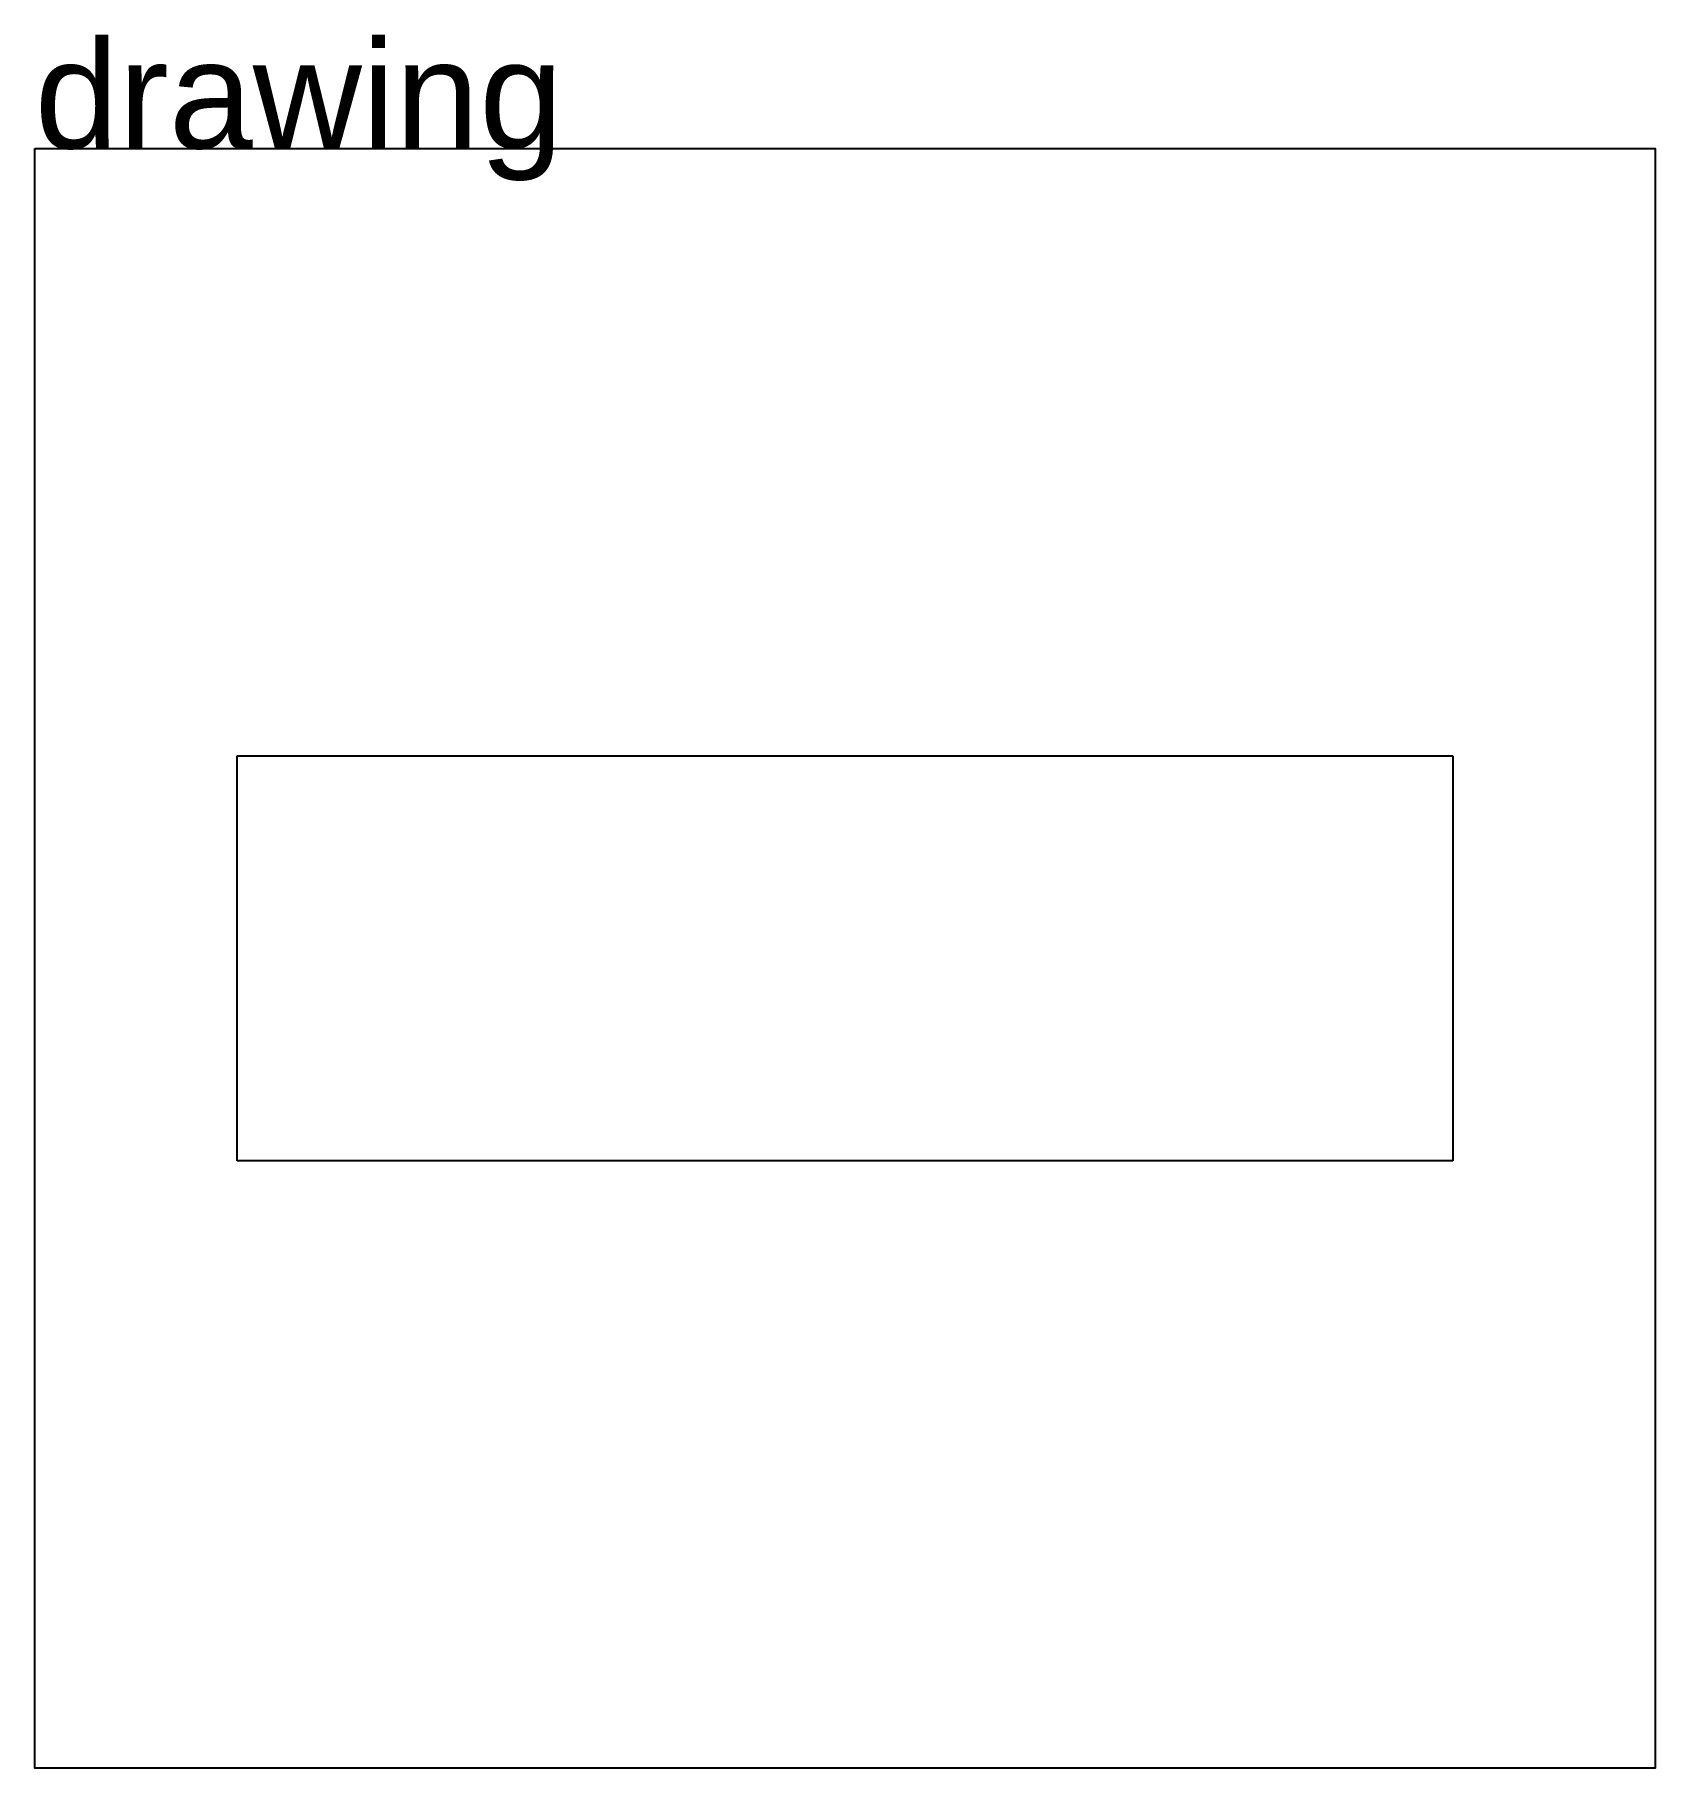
# Model space of a CAD drawing. Header units: inches. Extents: x -1.5 to 10.5, y -4.5 to 8.3.
import ezdxf

# ---------------------------------------------------------------- set-up
doc = ezdxf.new("R2010")
doc.units = ezdxf.units.IN
doc.header["$MEASUREMENT"] = 0
for name, color, linetype in [('left', 1, 'Continuous'), ('right', 4, 'Continuous'), ('svgframe', 6, 'Continuous')]:
    doc.layers.add(name, color=color, linetype=linetype)
doc.styles.get("Standard").update_dxf_attribs({"font": 'Arial.ttf'})

msp = doc.modelspace()

# ---------------------------------------------------------------- linework, layer by layer
for p, q in [((0, 3), (9, 3)), ((9, 0), (0, 0))]:
    msp.add_line(p, q)
at = {"layer": 'left'}
msp.add_line((0, 0), (0, 3), dxfattribs=at)
at = {"layer": 'right'}
msp.add_line((9, 3), (9, 0), dxfattribs=at)
at = {"layer": 'svgframe', "lineweight": 25}
msp.add_lwpolyline([(-1.5, 7.5), (10.5, 7.5), (10.5, -4.5), (-1.5, -4.5)], close=True, dxfattribs=at)

# ---------------------------------------------------------------- texts
at = {"layer": 'svgframe'}
msp.add_text('drawing', height=0.8, dxfattribs=at).set_placement((-1.5, 7.5))

doc.saveas('drawing.dxf')
